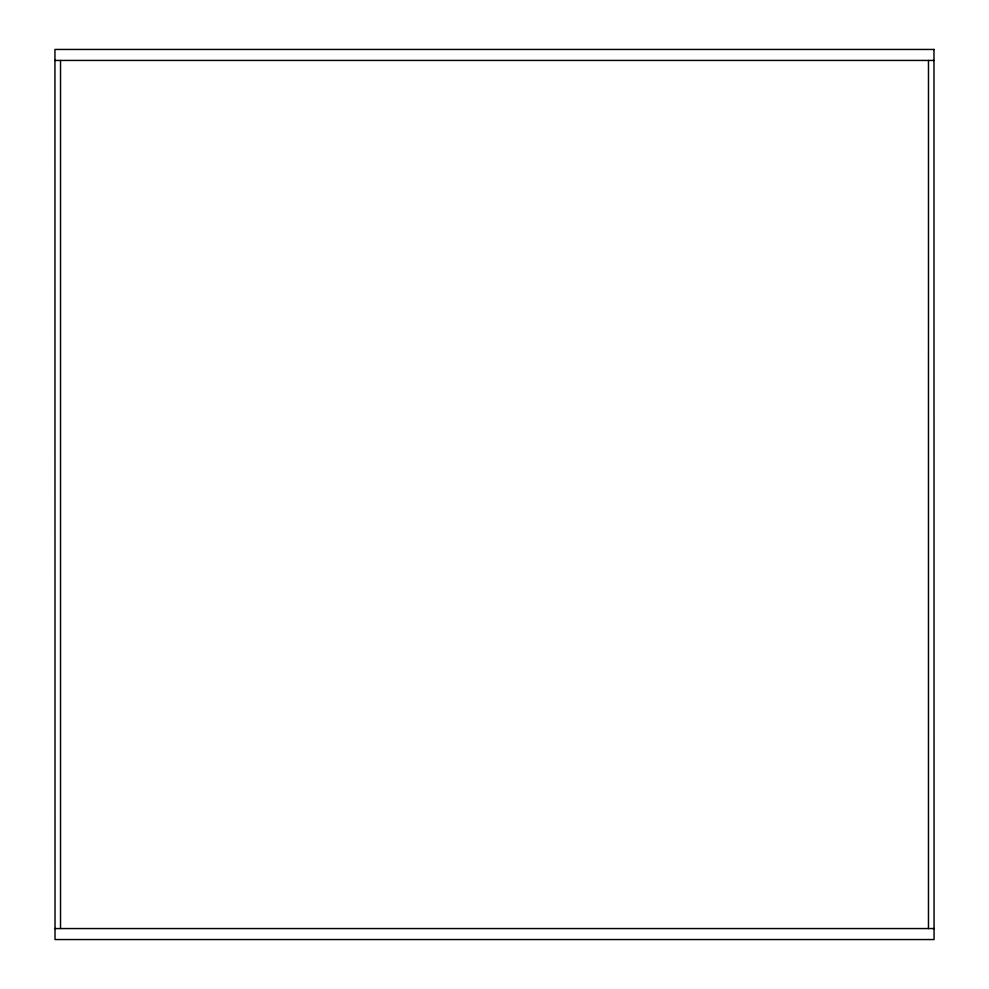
<?xml version="1.0" encoding="UTF-8"?>
<svg xmlns="http://www.w3.org/2000/svg" width="989" height="989" viewBox="0 0 989 989"><rect width="100%" height="100%" fill="white"/><g stroke="black" fill="none" stroke-linecap="round" stroke-linejoin="round"><path stroke-width="1.48" d="M60.527 928.56L60.527 60.44M928.473 928.56L928.486 60.44M54.939 60.44L934.061 60.44M54.939 928.56L934.061 928.56M934.061 49.45L54.939 49.45L55.025 939.55L934.061 939.55L933.975 49.45"/></g></svg>
